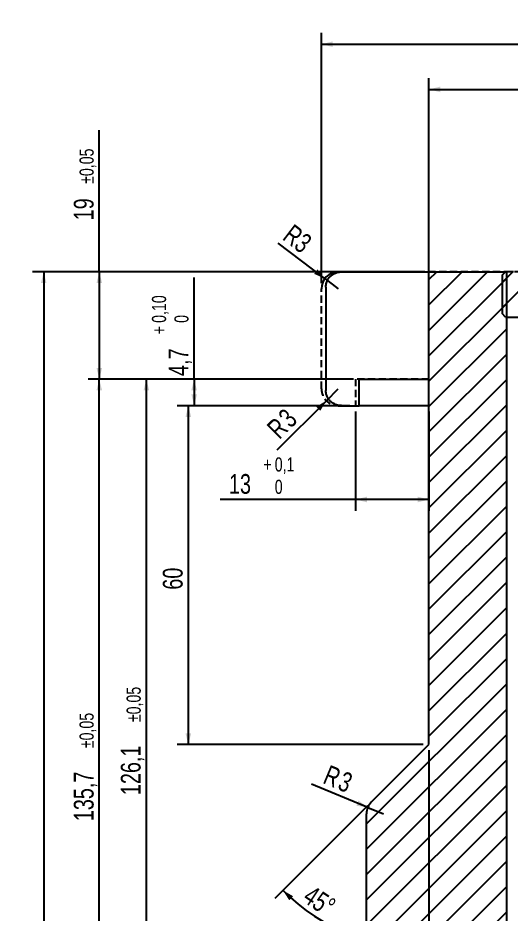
# Model space of a CAD drawing. Header units: millimetres. Extents: x 8 to 872, y 8 to 585.
# Drawn here: x 216.5 to 303.8, y 316.1 to 474.8 of the extents above; entities that cross this region are included whole.
import ezdxf

# ---------------------------------------------------------------- set-up
doc = ezdxf.new("R2010")
doc.units = ezdxf.units.MM
doc.linetypes.add('HIDDEN', pattern=[1.905, 1.27, -0.635])
for name, color, linetype in [('DIMENSIONS', 2, 'Continuous'), ('HATCH', 3, 'Continuous'), ('HIDDEN', 3, 'HIDDEN')]:
    doc.layers.add(name, color=color, linetype=linetype)
doc.layers.add('OUTLINE', color=7, linetype='Continuous', lineweight=25)
doc.styles.add('SLDTEXTSTYLE0', font='TXT', dxfattribs={"width": 0.75})
doc.dimstyles.new('SLDDIMSTYLE0', dxfattribs={"dimtxt": 3.5, "dimasz": 2, "dimexe": 0, "dimexo": 0.0625, "dimgap": 0.875, "dimtad": 1, "dimrnd": 1e-09, "dimzin": 12, "dimdsep": 46, "dimtxsty": 'SLDTEXTSTYLE0', "dimsah": 1, "dimcen": 0, "dimadec": 0, "dimazin": 3, "dimtfac": 1, "dimtofl": 0, "dimtmove": 0, "dimatfit": 3, "dimfxl": 0, "dimfrac": 2, "dimtolj": 1, "dimtzin": 12, "dimarcsym": 0})
doc.dimstyles.new('SLDDIMSTYLE10', dxfattribs={"dimtxt": 3.5, "dimasz": 2, "dimexe": 0, "dimexo": 0.0625, "dimgap": 0.875, "dimtad": 1, "dimrnd": 1e-09, "dimzin": 12, "dimdsep": 46, "dimtxsty": 'SLDTEXTSTYLE0', "dimsah": 1, "dimcen": 0, "dimadec": 0, "dimazin": 3, "dimtfac": 1, "dimtofl": 0, "dimtmove": 0, "dimatfit": 3, "dimfxl": 0, "dimfrac": 2, "dimtolj": 1, "dimtzin": 12, "dimarcsym": 0})
doc.dimstyles.new('SLDDIMSTYLE12', dxfattribs={"dimtxt": 3.5, "dimasz": 2, "dimexe": 0, "dimexo": 0.0625, "dimgap": 0.875, "dimtad": 1, "dimdec": 1, "dimrnd": 1e-09, "dimzin": 12, "dimdsep": 46, "dimtxsty": 'SLDTEXTSTYLE0', "dimsah": 1, "dimcen": 0.09, "dimadec": 0, "dimazin": 3, "dimtol": 1, "dimtp": 0.1, "dimtfac": 1, "dimtdec": 1, "dimtofl": 0, "dimtmove": 0, "dimatfit": 3, "dimfxl": 0, "dimfrac": 2, "dimtolj": 1, "dimarcsym": 0})
doc.dimstyles.new('SLDDIMSTYLE2', dxfattribs={"dimtxt": 3.5, "dimasz": 2, "dimexe": 0, "dimexo": 0.0625, "dimgap": 0.875, "dimtad": 1, "dimrnd": 1e-09, "dimzin": 12, "dimdsep": 46, "dimtxsty": 'SLDTEXTSTYLE0', "dimsah": 1, "dimcen": 0.09, "dimadec": 0, "dimazin": 3, "dimtfac": 1, "dimtofl": 0, "dimtmove": 0, "dimatfit": 3, "dimfxl": 0, "dimfrac": 2, "dimtolj": 1, "dimtzin": 12, "dimarcsym": 0})
doc.dimstyles.new('SLDDIMSTYLE3', dxfattribs={"dimtxt": 3.5, "dimasz": 2, "dimexe": 0, "dimexo": 0.0625, "dimgap": 0.875, "dimtad": 1, "dimrnd": 1e-09, "dimzin": 12, "dimdsep": 46, "dimtxsty": 'SLDTEXTSTYLE0', "dimsah": 1, "dimcen": 0.09, "dimadec": 0, "dimazin": 3, "dimtol": 1, "dimtp": 0.05, "dimtm": 0.05, "dimtfac": 1, "dimtofl": 0, "dimtmove": 0, "dimatfit": 3, "dimfxl": 0, "dimfrac": 2, "dimtolj": 1, "dimarcsym": 0})
doc.dimstyles.new('SLDDIMSTYLE4', dxfattribs={"dimtxt": 3.5, "dimasz": 2, "dimexe": 0, "dimexo": 0.0625, "dimgap": 0.875, "dimtad": 1, "dimrnd": 1e-09, "dimzin": 12, "dimdsep": 46, "dimtxsty": 'SLDTEXTSTYLE0', "dimsah": 1, "dimcen": 0.09, "dimadec": 0, "dimazin": 3, "dimtol": 1, "dimtp": 0.1, "dimtfac": 1, "dimtofl": 0, "dimtmove": 0, "dimatfit": 3, "dimfxl": 0, "dimfrac": 2, "dimtolj": 1, "dimarcsym": 0})
doc.dimstyles.new('SLDDIMSTYLE8', dxfattribs={"dimtxt": 3.5, "dimasz": 2, "dimexe": 0, "dimexo": 0.0625, "dimgap": 0.875, "dimtad": 1, "dimdec": 4, "dimzin": 12, "dimdsep": 46, "dimtxsty": 'SLDTEXTSTYLE0', "dimsah": 1, "dimcen": 0.09, "dimazin": 3, "dimtfac": 1, "dimtofl": 0, "dimtmove": 0, "dimatfit": 3, "dimfxl": 0, "dimfrac": 2, "dimtolj": 1, "dimtzin": 12, "dimarcsym": 0})

# ---------------------------------------------------------------- blocks, each defined once
blk = doc.blocks.new('_D')
at = {"layer": 'DIMENSIONS'}
for q in [(273.21, 409.13), (262.32, 398.24)]:
    blk.add_line((271.09, 407.01), q, dxfattribs=at)
blk.add_solid([(271.09, 407.01), (269.32, 405.95), (270.03, 405.24)], dxfattribs=at)
at = {"layer": 'DIMENSIONS', "char_height": 3.5, "attachment_point": 1, "rotation": 45, "style": 'SLDTEXTSTYLE0'}
for s, insert in [('3', (262.31, 404.5)), ('R', (260.31, 402.5))]:
    blk.add_mtext(s, dxfattribs=dict(at, insert=insert))
blk = doc.blocks.new('_D_2')
at = {"layer": 'DIMENSIONS'}
for p, q in [((270.21, 427.83), (270.21, 472.14)), ((438.21, 427.83), (438.21, 472.14)), ((270.21, 470.14), (438.21, 470.14))]:
    blk.add_line(p, q, dxfattribs=at)
for points in [[(270.21, 470.14), (272.21, 469.64), (272.21, 470.64)], [(438.21, 470.14), (436.21, 470.64), (436.21, 469.64)]]:
    blk.add_solid(points, dxfattribs=at)
at = {"layer": 'DIMENSIONS', "char_height": 3.5, "attachment_point": 1, "style": 'SLDTEXTSTYLE0'}
for s, insert in [('%%c', (347.69, 474.65)), ('168', (352.97, 474.65))]:
    blk.add_mtext(s, dxfattribs=dict(at, insert=insert))
blk = doc.blocks.new('_D_3')
at = {"layer": 'DIMENSIONS'}
for p, q in [((275.26, 410.83), (228.9, 410.83)), ((230.9, 275.13), (230.9, 410.83)), ((267.3, 275.13), (228.9, 275.13))]:
    blk.add_line(p, q, dxfattribs=at)
for points in [[(230.9, 410.83), (230.4, 408.83), (231.4, 408.83)], [(230.9, 275.13), (231.4, 277.13), (230.4, 277.13)]]:
    blk.add_solid(points, dxfattribs=at)
at = {"layer": 'DIMENSIONS', "attachment_point": 1, "rotation": 90, "style": 'SLDTEXTSTYLE0'}
for s, insert, char_height in [('±0,05', (227.4, 345.49), 2.5), ('135,7', (226.39, 332.56), 3.5)]:
    blk.add_mtext(s, dxfattribs=dict(at, insert=insert, char_height=char_height))
blk = doc.blocks.new('_D_4')
at = {"layer": 'DIMENSIONS'}
for p, q in [((247.69, 410.83), (247.69, 428.85)), ((275.26, 410.83), (245.69, 410.83)), ((247.69, 410.83), (247.69, 406.13)), ((275.26, 406.13), (245.69, 406.13))]:
    blk.add_line(p, q, dxfattribs=at)
for points in [[(247.69, 410.83), (247.19, 408.83), (248.19, 408.83)], [(247.69, 406.13), (248.19, 408.13), (247.19, 408.13)]]:
    blk.add_solid(points, dxfattribs=at)
at = {"layer": 'DIMENSIONS', "attachment_point": 1, "rotation": 90, "style": 'SLDTEXTSTYLE0'}
for s, insert, char_height in [('0,10', (240.22, 420.8), 2.5), ('0', (244.19, 420.8), 2.5), ('+', (240.22, 418.78), 2.5), ('4,7', (243.17, 411.39), 3.5)]:
    blk.add_mtext(s, dxfattribs=dict(at, insert=insert, char_height=char_height))
blk = doc.blocks.new('_D_15')
at = {"layer": 'DIMENSIONS'}
for p, q in [((275.26, 410.83), (237.23, 410.83)), ((239.23, 284.73), (239.23, 410.83)), ((277.21, 284.73), (237.23, 284.73))]:
    blk.add_line(p, q, dxfattribs=at)
for points in [[(239.23, 410.83), (238.73, 408.83), (239.73, 408.83)], [(239.23, 284.73), (239.73, 286.73), (238.73, 286.73)]]:
    blk.add_solid(points, dxfattribs=at)
at = {"layer": 'DIMENSIONS', "attachment_point": 1, "rotation": 90, "style": 'SLDTEXTSTYLE0'}
for s, insert, char_height in [('±0,05', (235.73, 350.1), 2.5), ('126,1', (234.71, 337.17), 3.5)]:
    blk.add_mtext(s, dxfattribs=dict(at, insert=insert, char_height=char_height))
blk = doc.blocks.new('_D_17')
at = {"layer": 'DIMENSIONS'}
for q in [(262.58, 434.93), (273.21, 426.83)]:
    blk.add_line((270.82, 428.65), q, dxfattribs=at)
blk.add_solid([(270.82, 428.65), (269.53, 430.26), (268.93, 429.47)], dxfattribs=at)
at = {"layer": 'DIMENSIONS', "insert": (265.26, 438.46), "char_height": 3.5, "attachment_point": 1, "rotation": 322.6973, "style": 'SLDTEXTSTYLE0'}
blk.add_mtext('R3', dxfattribs=at)
blk = doc.blocks.new('_D_21')
at = {"layer": 'DIMENSIONS'}
for p, q in [((276.26, 405.13), (276.26, 387.52)), ((289.26, 405.13), (289.26, 387.52)), ((276.26, 389.52), (252.27, 389.52)), ((289.26, 389.52), (276.26, 389.52))]:
    blk.add_line(p, q, dxfattribs=at)
for points in [[(276.26, 389.52), (278.26, 389.02), (278.26, 390.02)], [(289.26, 389.52), (287.26, 390.02), (287.26, 389.02)]]:
    blk.add_solid(points, dxfattribs=at)
at = {"layer": 'DIMENSIONS', "attachment_point": 1, "style": 'SLDTEXTSTYLE0'}
for s, insert, char_height in [('0,1', (261.96, 396.98), 2.5), ('+', (259.94, 396.98), 2.5), ('13', (253.85, 394.03), 3.5), ('0', (261.96, 393.02), 2.5)]:
    blk.add_mtext(s, dxfattribs=dict(at, insert=insert, char_height=char_height))
blk = doc.blocks.new('_D_27')
at = {"layer": 'DIMENSIONS'}
for p, q in [((230.9, 429.83), (230.9, 454.92)), ((288.26, 429.83), (228.9, 429.83)), ((230.9, 429.83), (230.9, 410.83)), ((275.9, 410.83), (228.9, 410.83))]:
    blk.add_line(p, q, dxfattribs=at)
for points in [[(230.9, 429.83), (230.4, 427.83), (231.4, 427.83)], [(230.9, 410.83), (231.4, 412.83), (230.4, 412.83)]]:
    blk.add_solid(points, dxfattribs=at)
at = {"layer": 'DIMENSIONS', "attachment_point": 1, "rotation": 90, "style": 'SLDTEXTSTYLE0'}
for s, insert, char_height in [('±0,05', (227.4, 445.41), 2.5), ('19', (226.39, 438.95), 3.5)]:
    blk.add_mtext(s, dxfattribs=dict(at, insert=insert, char_height=char_height))
blk = doc.blocks.new('_D_28')
at = {"layer": 'DIMENSIONS'}
for p, q in [((288.26, 429.83), (219.06, 429.83)), ((221.06, 429.83), (221.06, 155.19)), ((280.21, 155.19), (219.06, 155.19))]:
    blk.add_line(p, q, dxfattribs=at)
for points in [[(221.06, 429.83), (220.56, 427.83), (221.56, 427.83)], [(221.06, 155.19), (221.56, 157.19), (220.56, 157.19)]]:
    blk.add_solid(points, dxfattribs=at)
at = {"layer": 'DIMENSIONS', "attachment_point": 1, "rotation": 90, "style": 'SLDTEXTSTYLE0'}
for s, insert, char_height in [('±0,05', (217.56, 296.31), 2.5), ('274,64', (216.55, 280.79), 3.5)]:
    blk.add_mtext(s, dxfattribs=dict(at, insert=insert, char_height=char_height))
blk = doc.blocks.new('_D_31')
at = {"layer": 'DIMENSIONS'}
for p, q in [((289.26, 411.83), (289.26, 464.14)), ((419.16, 411.83), (419.16, 464.14)), ((289.26, 462.14), (419.16, 462.14))]:
    blk.add_line(p, q, dxfattribs=at)
for points in [[(289.26, 462.14), (291.26, 461.64), (291.26, 462.64)], [(419.16, 462.14), (417.16, 462.64), (417.16, 461.64)]]:
    blk.add_solid(points, dxfattribs=at)
at = {"layer": 'DIMENSIONS', "attachment_point": 1, "style": 'SLDTEXTSTYLE0'}
for s, insert, char_height in [('+', (358.88, 469.6), 2.5), ('0,10', (360.9, 469.6), 2.5), ('%%c', (341.05, 466.65), 3.5), ('129,9', (346.33, 466.65), 3.5), ('0', (360.9, 465.64), 2.5)]:
    blk.add_mtext(s, dxfattribs=dict(at, insert=insert, char_height=char_height))
blk = doc.blocks.new('_D_33')
at = {"layer": 'DIMENSIONS'}
for p, q in [((272.83, 406.13), (244.66, 406.13)), ((246.66, 406.13), (246.66, 346.13)), ((288.26, 346.13), (244.66, 346.13))]:
    blk.add_line(p, q, dxfattribs=at)
for points in [[(246.66, 406.13), (246.16, 404.13), (247.16, 404.13)], [(246.66, 346.13), (247.16, 348.13), (246.16, 348.13)]]:
    blk.add_solid(points, dxfattribs=at)
at = {"layer": 'DIMENSIONS', "insert": (242.15, 373.55), "char_height": 3.5, "attachment_point": 1, "rotation": 90, "style": 'SLDTEXTSTYLE0'}
blk.add_mtext('60', dxfattribs=at)
blk = doc.blocks.new('_D_34')
at = {"layer": 'DIMENSIONS'}
for p, q in [((289.26, 345.13), (289.26, 307.59)), ((278.38, 335.25), (262, 318.88))]:
    blk.add_line(p, q, dxfattribs=at)
blk.add_arc((289.26, 346.13), 36.54, 225, 270, dxfattribs=at)
for points in [[(263.42, 320.29), (264.53, 318.55), (265.21, 319.28)], [(289.26, 309.59), (287.27, 310.14), (287.25, 309.14)]]:
    blk.add_solid(points, dxfattribs=at)
at = {"layer": 'DIMENSIONS', "insert": (268.63, 321.37), "char_height": 3.5, "attachment_point": 1, "rotation": 326.4768, "style": 'SLDTEXTSTYLE0'}
blk.add_mtext('45°', dxfattribs=at)
blk = doc.blocks.new('_D_35')
at = {"layer": 'DIMENSIONS'}
for q in [(268.47, 339.14), (281.21, 333.84)]:
    blk.add_line((278.44, 334.99), q, dxfattribs=at)
blk.add_solid([(278.44, 334.99), (276.78, 336.22), (276.4, 335.3)], dxfattribs=at)
at = {"layer": 'DIMENSIONS', "char_height": 3.5, "attachment_point": 1, "rotation": 337.4333, "style": 'SLDTEXTSTYLE0'}
for s, insert in [('R', (271.63, 342.6)), ('3', (274.24, 341.51))]:
    blk.add_mtext(s, dxfattribs=dict(at, insert=insert))

msp = doc.modelspace()

# ---------------------------------------------------------------- hatches: boundary and pattern name
at = {"layer": 'HATCH'}
h = msp.add_hatch(dxfattribs=at)
h.set_pattern_fill('ANSI31', color=256, angle=3e-322, style=0)
edge = h.paths.add_edge_path(flags=0)
edge.add_line((289.25884, 346.13342), (279.08752, 335.9621))
edge.add_arc((281.20884, 333.84078), 3, 135, 180)
edge.add_line((278.20884, 333.84078), (278.20884, 284.73342))
edge.add_line((278.20884, 284.73342), (284.05884, 284.73342))
edge.add_line((284.05884, 284.73342), (284.05884, 278.53342))
edge.add_line((284.05884, 278.53342), (297.05884, 278.53342))
edge.add_line((297.05884, 278.53342), (299.10177, 275.13342))
edge.add_line((299.10177, 275.13342), (297.05884, 271.73342))
edge.add_line((297.05884, 271.73342), (284.05884, 271.73342))
edge.add_line((284.05884, 271.73342), (284.05884, 204.63342))
edge.add_line((284.05884, 204.63342), (278.20884, 204.63342))
edge.add_line((278.20884, 204.63342), (278.20884, 158.18876))
edge.add_arc((281.20884, 158.18876), 3, 180, 270)
edge.add_line((281.20884, 155.18876), (302.95884, 155.18876))
edge.add_line((302.95884, 155.18876), (302.95884, 429.83342))
edge.add_line((302.95884, 429.83342), (289.25884, 429.83342))
edge.add_line((289.25884, 429.83342), (289.25884, 410.83342))
edge.add_line((289.25884, 410.83342), (289.25884, 346.13342))
h = msp.add_hatch(dxfattribs=at)
h.set_pattern_fill('ANSI31', color=256, style=0)
h.paths.add_polyline_path([(310.20884, 422.43342), (310.20884, 429.23342), (309.60884, 429.83342), (308.20884, 429.83342), (308.20884, 426.86932), (306.20884, 426.33342), (304.20884, 426.86932), (304.20884, 429.83342), (302.80884, 429.83342), (302.20884, 429.23342), (302.20884, 422.43342), (302.80884, 421.83342), (309.60884, 421.83342)], flags=0)

# ---------------------------------------------------------------- linework, layer by layer
at = {"layer": 'HIDDEN'}
for p, q in [((435.20884, 429.83342), (273.20884, 429.83342)), ((435.20884, 429.83342), (273.20884, 429.83342)), ((270.20884, 409.13342), (270.20884, 426.83342)), ((276.25884, 410.83342), (276.25884, 406.13342)), ((289.25884, 410.83342), (276.25884, 410.83342)), ((273.20884, 406.13342), (276.25884, 406.13342))]:
    msp.add_line(p, q, dxfattribs=at)
msp.add_arc((273.20884, 409.13342), 3, 180, 270, dxfattribs=at)
at = {"layer": 'OUTLINE'}
for p, q in [((273.8285, 429.83342), (289.25884, 429.83342)), ((289.25884, 410.83342), (289.25884, 429.83342)), ((289.25884, 429.83342), (302.95884, 429.83342)), ((302.20884, 429.23341), (302.80884, 429.83342)), ((302.20884, 429.23341), (302.20884, 422.43342)), ((304.20884, 429.83342), (302.80884, 429.83342)), ((302.95884, 429.83342), (302.95884, 155.18876)), ((271.01429, 427.12655), (271.01429, 408.84029)), ((302.80884, 421.83342), (302.20884, 422.43342)), ((302.80884, 421.83342), (309.60884, 421.83342)), ((276.90293, 406.13342), (276.90293, 410.83342)), ((276.90293, 410.83342), (289.25884, 410.83342)), ((289.25884, 346.13342), (289.25884, 410.83342)), ((273.8285, 406.13342), (276.90293, 406.13342)), ((289.25884, 406.13342), (276.90293, 406.13342)), ((279.08752, 335.9621), (289.25884, 346.13342)), ((278.20884, 284.73342), (278.20884, 333.84078))]:
    msp.add_line(p, q, dxfattribs=at)
for centre, start in [((273.20884, 426.83342), 90), ((281.20884, 333.84078), 135)]:
    msp.add_arc(centre, 3, start, 180, dxfattribs=at)
for points, knots in [([(271.0178, 427.12655), (271.01671, 427.15062), (271.01024, 427.29381), (271.04102, 427.55412), (271.10984, 427.88299), (271.21591, 428.18381), (271.34765, 428.45637), (271.49947, 428.69384), (271.66151, 428.89598), (271.82393, 429.06536), (272.01783, 429.23339), (272.24634, 429.39572), (272.42501, 429.48862), (272.51429, 429.53504)], [0, 0, 0, 0, 0.026089214, 0.155213035, 0.283949758, 0.388908852, 0.494102347, 0.598905703, 0.673474381, 0.748210196, 0.822665366, 0.91138766, 1, 1, 1, 1]), ([(272.51429, 429.53504), (272.6477, 429.59236), (272.91737, 429.7082), (273.28295, 429.79003), (273.5886, 429.82801), (273.74836, 429.83161), (273.8285, 429.83342)], [0, 0, 0, 0, 0.3202028662, 0.6472129648, 0.8230560656, 1, 1, 1, 1]), ([(272.51429, 406.4318), (272.42501, 406.47821), (272.24634, 406.57111), (272.01784, 406.73345), (271.82393, 406.90147), (271.66152, 407.07085), (271.49947, 407.27298), (271.34765, 407.51047), (271.2159, 407.78303), (271.10984, 408.08385), (271.04102, 408.41271), (271.01024, 408.67301), (271.01671, 408.81622), (271.0178, 408.84029)], [0, 0, 0, 0, 0.088611096, 0.177334424, 0.25178807, 0.326523722, 0.401092237, 0.505896972, 0.611090237, 0.716050817, 0.844785511, 0.973907279, 1, 1, 1, 1]), ([(273.8285, 406.13342), (273.73457, 406.13591), (273.54591, 406.14091), (273.22928, 406.18735), (272.87941, 406.27346), (272.63669, 406.37872), (272.51429, 406.4318)], [0, 0, 0, 0, 0.207359138, 0.416512424, 0.705767802, 1, 1, 1, 1])]:
    msp.add_open_spline(points, degree=3, knots=knots, dxfattribs=at)

# ---------------------------------------------------------------- dimensions: what is measured, and where the dimension line sits
at = {"layer": 'DIMENSIONS'}
for base, p1, p2, dimstyle, picture, middle in [((438.20884, 470.14116), (270.20884, 426.83342), (438.20884, 426.83342), 'SLDDIMSTYLE2', '_D_2', (354.20884, 470.14116)), ((419.15884, 462.14116), (289.25884, 410.83342), (419.15884, 410.83342), 'SLDDIMSTYLE4', '_D_31', (354.20884, 462.14116))]:
    dim = msp.add_linear_dim(base=base, p1=p1, p2=p2, text='%%c<>', dimstyle=dimstyle, dxfattribs=at)
    dim.commit()
    dim.dimension.update_dxf_attribs({"geometry": picture, "text_midpoint": middle, "dimtype": 160})
for base, p1, p2, dimstyle, picture, middle in [((230.903, 410.83342), (289.25884, 429.83342), (276.90294, 410.83342), 'SLDDIMSTYLE3', '_D_27', (230.903, 446.14116)), ((221.05884, 155.18876), (289.25884, 429.83342), (281.20884, 155.18876), 'SLDDIMSTYLE3', '_D_28', (221.05884, 292.51109)), ((247.68594, 406.13342), (276.25884, 410.83342), (276.25884, 406.13342), 'SLDDIMSTYLE4', '_D_4', (247.68594, 419.32707)), ((230.903, 410.83342), (268.29904, 275.13342), (276.25884, 410.83342), 'SLDDIMSTYLE3', '_D_3', (230.903, 342.98342)), ((239.22669, 410.83342), (278.20884, 284.73342), (276.25884, 410.83342), 'SLDDIMSTYLE3', '_D_15', (239.22669, 347.78342)), ((246.65884, 346.13342), (273.82849, 406.13342), (289.25884, 346.13342), 'SLDDIMSTYLE2', '_D_33', (246.65884, 376.13342))]:
    dim = msp.add_linear_dim(base=base, p1=p1, p2=p2, angle=90, dimstyle=dimstyle, dxfattribs=at)
    dim.commit()
    dim.dimension.update_dxf_attribs({"geometry": picture, "text_midpoint": middle, "dimtype": 160})
for center, mpoint, dimstyle, picture, middle in [((273.20884, 426.83342), (270.8225, 428.65149), 'SLDDIMSTYLE10', '_D_17', (264.46605, 433.4943)), ((273.20884, 409.13342), (271.08752, 407.0121), 'SLDDIMSTYLE0', '_D', (265.1283, 401.05287)), ((281.20884, 333.84078), (278.43854, 334.99206), 'SLDDIMSTYLE0', '_D_35', (272.09275, 337.62924))]:
    dim = msp.add_radius_dim(center=center, mpoint=mpoint, dimstyle=dimstyle, dxfattribs=at)
    dim.commit()
    dim.dimension.update_dxf_attribs({"geometry": picture, "text_midpoint": middle, "dimtype": 164})
dim = msp.add_angular_dim_2l(base=(275.27381, 312.37058), line1=((289.25884, 429.83342), (289.25884, 346.13342)), line2=((279.08752, 335.9621), (289.25884, 346.13342)), dimstyle='SLDDIMSTYLE8', dxfattribs=at)
dim.commit()
dim.dimension.update_dxf_attribs({"geometry": '_D_34', "text_midpoint": (269.07616, 315.66754), "dimtype": 162})
dim = msp.add_linear_dim(base=(276.25884, 389.51972), p1=(289.25884, 406.13342), p2=(276.25884, 406.13342), dimstyle='SLDDIMSTYLE12', dxfattribs=at)
dim.commit()
dim.dimension.update_dxf_attribs({"geometry": '_D_21', "text_midpoint": (260.21519, 389.51972), "dimtype": 160})

doc.saveas('drawing.dxf')
